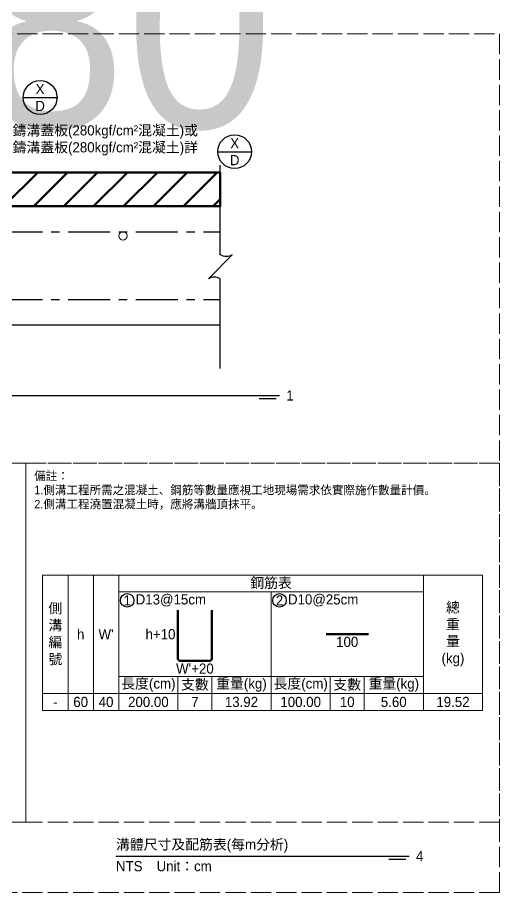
# Model space of a CAD drawing. Extents: x -8520 to 1950, y -2159 to 466.
# Drawn here: x -7095 to -6810, y -507 to 10 of the extents above; entities that cross this region are included whole.
import ezdxf
from ezdxf import colors
from ezdxf.entities.mleader import LeaderData, LeaderLine
from ezdxf.math import Vec2, Vec3

# ---------------------------------------------------------------- set-up
doc = ezdxf.new("R2010")
doc.units = 0
doc.header["$MEASUREMENT"] = 0
doc.linetypes.add('ACAD_ISO02W100', pattern=[15, 12, -3])
doc.linetypes.add('CENTERX2', pattern=[4, 2.5, -0.5, 0.5, -0.5])
for name, color, linetype, lineweight in [('一、1.基本-圖框', 7, 'Continuous', 20), ('一、3.基本-變更', 1, 'Continuous', 50), ('二、1.繪圖-既有設施', 8, 'Continuous', 20), ('二、2.繪圖-施作項目', 181, 'Continuous', 30), ('二、5.繪圖-鋼筋', 60, 'Continuous', 50)]:
    doc.layers.add(name, color=color, linetype=linetype, lineweight=lineweight)
doc.layers.add('一、4.基本-隱藏', color=9, linetype='ACAD_ISO02W100', lineweight=20, plot=False)
doc.layers.add('三、1.文字-說明文字', color=2, linetype='Continuous')
doc.layers.add('三、3.文字-註解文字', color=2, linetype='Continuous')
doc.styles.add('次圖名(詳圖)', font='MS PGothic.ttf', dxfattribs={"height": 6})
doc.styles.add('註解文字(詳圖)', font='MS PGothic.ttf', dxfattribs={"height": 5})

msp = doc.modelspace()

# ---------------------------------------------------------------- hatches: boundary and pattern name
at = {"layer": '一、3.基本-變更'}
h = msp.add_hatch(dxfattribs=at)
h.set_pattern_fill('ANSI31', color=256, scale=100)
h.set_pattern_definition([(45, (-8996.861, 2017.127), (-8.838835, 8.838835), [])])
h.paths.add_polyline_path([(-6975, -101.75), (-6975, -81.75), (-7425, -81.75), (-7425, -101.75)])

# ---------------------------------------------------------------- linework, layer by layer
at = {"layer": '一、1.基本-圖框'}
for points in [[(-7080, -389.5), (-7065, -389.5), (-7065, -319.5), (-7080, -319.5)], [(-7065, -389.5), (-7050, -389.5), (-7050, -319.5), (-7065, -319.5)], [(-7050, -389.5), (-7035, -389.5), (-7035, -319.5), (-7050, -319.5)], [(-7035, -329.5), (-6855, -329.5), (-6855, -319.5), (-7035, -319.5)], [(-6820, -389.5), (-6855, -389.5), (-6855, -319.5), (-6820, -319.5)], [(-7035, -329.5), (-6945, -329.5), (-6945, -379.5), (-7035, -379.5)], [(-6945, -329.5), (-6855, -329.5), (-6855, -379.5), (-6945, -379.5)], [(-7035, -379.5), (-7000, -379.5), (-7000, -389.5), (-7035, -389.5)], [(-7000, -379.5), (-6980, -379.5), (-6980, -389.5), (-7000, -389.5)], [(-6980, -379.5), (-6945, -379.5), (-6945, -389.5), (-6980, -389.5)], [(-6945, -379.5), (-6910, -379.5), (-6910, -389.5), (-6945, -389.5)], [(-6910, -379.5), (-6890, -379.5), (-6890, -389.5), (-6910, -389.5)], [(-6890, -379.5), (-6855, -379.5), (-6855, -389.5), (-6890, -389.5)], [(-7080, -389.5), (-7065, -389.5), (-7065, -399.5), (-7080, -399.5)], [(-7065, -389.5), (-7050, -389.5), (-7050, -399.5), (-7065, -399.5)], [(-7050, -389.5), (-7035, -389.5), (-7035, -399.5), (-7050, -399.5)], [(-7035, -389.5), (-7000, -389.5), (-7000, -399.5), (-7035, -399.5)], [(-7000, -389.5), (-6980, -389.5), (-6980, -399.5), (-7000, -399.5)], [(-6980, -389.5), (-6945, -389.5), (-6945, -399.5), (-6980, -399.5)], [(-6945, -389.5), (-6910, -389.5), (-6910, -399.5), (-6945, -399.5)], [(-6910, -389.5), (-6890, -389.5), (-6890, -399.5), (-6910, -399.5)], [(-6890, -389.5), (-6855, -389.5), (-6855, -399.5), (-6890, -399.5)], [(-6855, -389.5), (-6820, -389.5), (-6820, -399.5), (-6855, -399.5)]]:
    msp.add_lwpolyline(points, close=True, dxfattribs=at)
at = {"layer": '一、3.基本-變更'}
msp.add_lwpolyline([(-6975, -81.75), (-7425, -81.75), (-7425, -101.75), (-6975, -101.75)], close=True, dxfattribs=at)
at = {"layer": '一、4.基本-隱藏'}
for points in [[(-7590, 0), (-6810, 0), (-6810, -253.5), (-7590, -253.5)], [(-7590, 0), (-6810, 0), (-6810, -507), (-7590, -507)], [(-7590, 0), (-6810, 0), (-6810, -507), (-7590, -507)], [(-7340, -253.5), (-7090, -253.5), (-7090, -465.5), (-7340, -465.5)], [(-7090, -253.5), (-6810, -253.5), (-6810, -465.5), (-7090, -465.5)]]:
    msp.add_lwpolyline(points, close=True, dxfattribs=at)
at = {"layer": '三、3.文字-註解文字'}
for points in [[(-7091.5, -37.5), (-7071.5, -37.5)], [(-6976.5, -69.5), (-6956.5, -69.5)], [(-7460, -213.5), (-6940, -213.5)], [(-6942, -215.5), (-6952, -215.5)], [(-7036.66, -485.5), (-6863.34, -485.5)], [(-6865.34, -487.5), (-6875.34, -487.5)]]:
    msp.add_lwpolyline(points, dxfattribs=at)
msp.add_lwpolyline([(-6975, -197.5), (-6975, -144.571, 0.2828427), (-6982.071, -144.571), (-6967.929, -130.429, -0.2828427), (-6975, -130.429), (-6975, -77.5)], format="xyb", dxfattribs=at)
for centre, radius in [((-7081.5, -37.5), 10), ((-6966.5, -69.5), 10), ((-7030, -334.5), 4), ((-6940, -334.5), 4)]:
    msp.add_circle(centre, radius, dxfattribs=at)
at = {"layer": '二、1.繪圖-既有設施'}
msp.add_circle((-7032.5, -119.249), 2.5, dxfattribs=at)
at = {"layer": '二、2.繪圖-施作項目'}
for points in [[(-7425, -101.75), (-6975, -101.75)], [(-7425, -171.75), (-6975, -171.75)]]:
    msp.add_lwpolyline(points, dxfattribs=at)
at = {"layer": '二、2.繪圖-施作項目', "linetype": 'CENTERX2', "ltscale": 10}
for points in [[(-7425, -116.75), (-6975, -116.75)], [(-7425, -156.75), (-6975, -156.75)]]:
    msp.add_lwpolyline(points, dxfattribs=at)
at = {"layer": '二、5.繪圖-鋼筋'}
msp.add_lwpolyline([(-7000, -340.25), (-7000, -368.75, 0.4142136), (-6998.5, -370.25), (-6981.5, -370.25, 0.4142136), (-6980, -368.75), (-6980, -340.25)], format="xyb", dxfattribs=at)
msp.add_lwpolyline([(-6912.5, -354.5), (-6887.5, -354.5)], dxfattribs=at)

# ---------------------------------------------------------------- texts
at = {"layer": '一、1.基本-圖框', "char_height": 6, "attachment_point": 5, "style": '註解文字(詳圖)'}
for s, width, insert in [('{\\fMS PGothic|b0|i0|c128|p34;鋼筋表}', 94.24964, (-6945, -324.5)), ('側溝編號', 12.98354, (-7072.5, -354.5)), ('{\\fMS PGothic|b0|i0|c128|p34;總重量(kg)}', 6, (-6837.5, -354.5)), ('{\\fMS PGothic|b0|i0|c128|p34;h}', 12.98354, (-7057.5, -354.5)), ("{\\fMS PGothic|b0|i0|c128|p34;W}'", 22.32258, (-7042.5, -354.5)), ('{\\fMS PGothic|b0|i0|c128|p34;長度(cm)}', 35.02324, (-7017.5, -384.5)), ('{\\fMS PGothic|b0|i0|c128|p34;支數}', 19.27354, (-6990, -384.5)), ('{\\fMS PGothic|b0|i0|c128|p34;重量(kg)}', 30.27214, (-6962.5, -384.5)), ('{\\fMS PGothic|b0|i0|c128|p34;長度(cm)}', 35.02324, (-6927.5, -384.5)), ('{\\fMS PGothic|b0|i0|c128|p34;支數}', 19.27354, (-6900, -384.5)), ('{\\fMS PGothic|b0|i0|c128|p34;重量(kg)}', 30.27214, (-6872.5, -384.5))]:
    msp.add_mtext_dynamic_manual_height_columns(s, width=width, gutter_width=30, heights=[0], dxfattribs=dict(at, insert=insert))
at = {"layer": '一、4.基本-隱藏', "insert": (-7200, 200), "char_height": 120, "attachment_point": 5, "style": '次圖名(詳圖)'}
msp.add_mtext_dynamic_manual_height_columns("{\\fMS PGothic|b0|i0|c128|p34;W}'{\\fMS PGothic|b0|i0|c128|p34;=}4{\\fMS PGothic|b0|i0|c128|p34;0，h=40、60、80}", width=698.49542, gutter_width=30, heights=[0], dxfattribs=at)
at = {"layer": '三、1.文字-說明文字', "style": '註解文字(詳圖)'}
for s, width, insert, char_height, attachment_point in [('{\\fMS PGothic|b0|i0|c128|p34;X}', 4.41909, (-7081.5, -32.5), 6, 5), ('{\\fMS PGothic|b0|i0|c128|p34;D}', 12.5857, (-7081.5, -42.5), 6, 5), ('{\\fMS PGothic|b0|i0|c128|p34;X}', 4.41909, (-6966.5, -64.5), 6, 5), ('{\\fMS PGothic|b0|i0|c128|p34;D}', 12.5857, (-6966.5, -74.5), 6, 5), ('{\\fMS PGothic|b0|i0|c128|p34;備註：\\P1.側溝工程所需之混凝土、鋼筋等數量應視工地現場需求依實際施作數量計價。\\P2.側溝工程澆置混凝土時，應將溝牆頂抹平。}', 249.57878, (-7085, -258.5), 5, 1)]:
    msp.add_mtext_dynamic_manual_height_columns(s, width=width, gutter_width=30, heights=[0], dxfattribs=dict(at, insert=insert, char_height=char_height, attachment_point=attachment_point))
at = {"layer": '三、3.文字-註解文字', "char_height": 6}
for s, width, gutter_width, insert, attachment_point, style in [('1', 3, 15, (-6936, -213.5), 4, '次圖名(詳圖)'), ('D13@15cm', 6.06582, 30, (-7025, -334.5), 4, '註解文字(詳圖)'), ('{\\fMS PGothic|b0|i0|c128|p34;D1}0{\\fMS PGothic|b0|i0|c128|p34;@}25{\\fMS PGothic|b0|i0|c128|p34;cm}', 6.06582, 30, (-6935, -334.5), 4, '註解文字(詳圖)'), ('1', 8.38231, 30, (-7030, -334.5), 5, '註解文字(詳圖)'), ('2', 8.38231, 30, (-6940, -334.5), 5, '註解文字(詳圖)'), ('60', 9.06048, 30, (-7057.5, -394.5), 5, '註解文字(詳圖)'), ('4{\\fMS PGothic|b0|i0|c128|p34;0}', 9.06048, 30, (-7042.5, -394.5), 5, '註解文字(詳圖)'), ('200.00', 9.06048, 30, (-7017.5, -394.5), 5, '註解文字(詳圖)'), ('7', 9.06048, 30, (-6990, -394.5), 5, '註解文字(詳圖)'), ('13.92', 9.06048, 30, (-6962.5, -394.5), 5, '註解文字(詳圖)'), ('{\\fMS PGothic|b0|i0|c128|p34;100}.00', 9.06048, 30, (-6927.5, -394.5), 5, '註解文字(詳圖)'), ('10', 9.06048, 30, (-6900, -394.5), 5, '註解文字(詳圖)'), ('5.60', 9.06048, 30, (-6872.5, -394.5), 5, '註解文字(詳圖)'), ('19.52', 9.06048, 30, (-6837.5, -394.5), 5, '註解文字(詳圖)'), ('-', 9.06048, 30, (-7072.5, -394.5), 5, '註解文字(詳圖)'), ('{\\fMS PGothic|b0|i0|c128|p34;溝體尺寸}及{\\fMS PGothic|b0|i0|c128|p34;配筋表(每m分析)}', 144.80097, 15, (-7036.66, -479.5), 4, '次圖名(詳圖)'), ('4', 3, 15, (-6859.34, -485.5), 4, '次圖名(詳圖)'), ('NTS{\\fMS PGothic|b0|i0|c128|p34;^IUnit：cm}', 136.03259, 15, (-7036.66, -491.5), 4, '次圖名(詳圖)')]:
    msp.add_mtext_dynamic_manual_height_columns(s, width=width, gutter_width=gutter_width, heights=[0], dxfattribs=dict(at, insert=insert, attachment_point=attachment_point, style=style))
at = {"layer": '二、5.繪圖-鋼筋', "char_height": 6, "style": '註解文字(詳圖)'}
for s, width, insert, attachment_point in [('h+10', 8.87231, (-7001.5, -354.5), 6), ('100', 3.56631, (-6900, -356), 2), ("{\\fMS PGothic|b0|i0|c128|p34;W}'+2{\\fMS PGothic|b0|i0|c128|p34;0}", 3.56631, (-6990, -371.75), 2)]:
    msp.add_mtext_dynamic_manual_height_columns(s, width=width, gutter_width=30, heights=[0], dxfattribs=dict(at, insert=insert, attachment_point=attachment_point))

# ---------------------------------------------------------------- leaders
at = {"layer": '三、3.文字-註解文字'}
ml = msp.add_multileader_mtext('Standard', dxfattribs=at)
ml.set_content('S{\\fMS PGothic|b0|i0|c128|p34;1場鑄溝蓋板(280kgf/cm²混凝土)或\\P}S{\\fMS PGothic|b0|i0|c128|p34;2場鑄溝蓋板(280kgf/cm²混凝土)詳}', color=256, style='註解文字(詳圖)')
ml.set_leader_properties(color=256, linetype='ByLayer', lineweight=-1)
ml.build(insert=Vec2(0, 0))
ml.multileader.update_dxf_attribs({"dogleg_length": 5, "arrow_head_size": 6})
ctx = ml.context
ctx.base_point, ctx.char_height, ctx.arrow_head_size, ctx.landing_gap_size, ctx.plane_origin = Vec3(-7118.5, -57.5), 6, 6, 3, Vec3(-7143.5, -137.5)
notes = []
notes.append((ctx, [(0, (1, 1, 0), (-7123.5, -57.5), (1, 0), 5, [(0, [(-7143.5, -137.5)], 0, [])])]))
ctx.mtext.insert, ctx.mtext.flow_direction = Vec3(-7115.5, -53.92), 5
for ctx, leaders in notes:
    for number, flags, end, landing, length, lines in leaders:
        leader = LeaderData()
        leader.index, (leader.has_last_leader_line, leader.has_dogleg_vector, leader.attachment_direction) = number, flags
        leader.last_leader_point, leader.dogleg_vector, leader.dogleg_length = Vec3(end), Vec3(landing), length
        for number, points, colour, breaks in lines:
            line = LeaderLine()
            line.index, line.vertices, line.color, line.breaks = number, Vec3.list(points), colors.encode_raw_color(colour), breaks
            leader.lines.append(line)
        ctx.leaders.append(leader)

doc.saveas('drawing.dxf')
